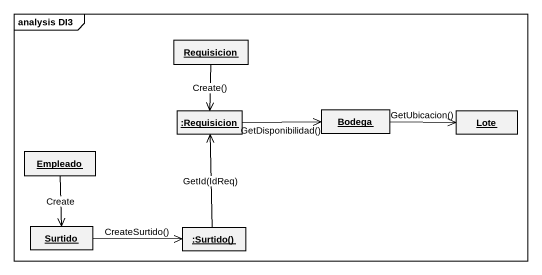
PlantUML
@startuml
mainframe analysis DI3
hide circle
hide empty members
object Requisicion
object ":Requisicion" as Requisicion_2
object Bodega
object Lote
object Empleado
object Surtido
object ":Surtido()" as Surtido_2
Requisicion --> Requisicion_2 : Create()
Requisicion_2 -right-> Bodega : GetDisponibilidad()
Requisicion_2 <-- Surtido_2 : GetId(IdReq)
Bodega -right-> Lote : GetUbicacion()
Empleado --> Surtido : Create
Surtido -right-> Surtido_2 : CreateSurtido()
@enduml
